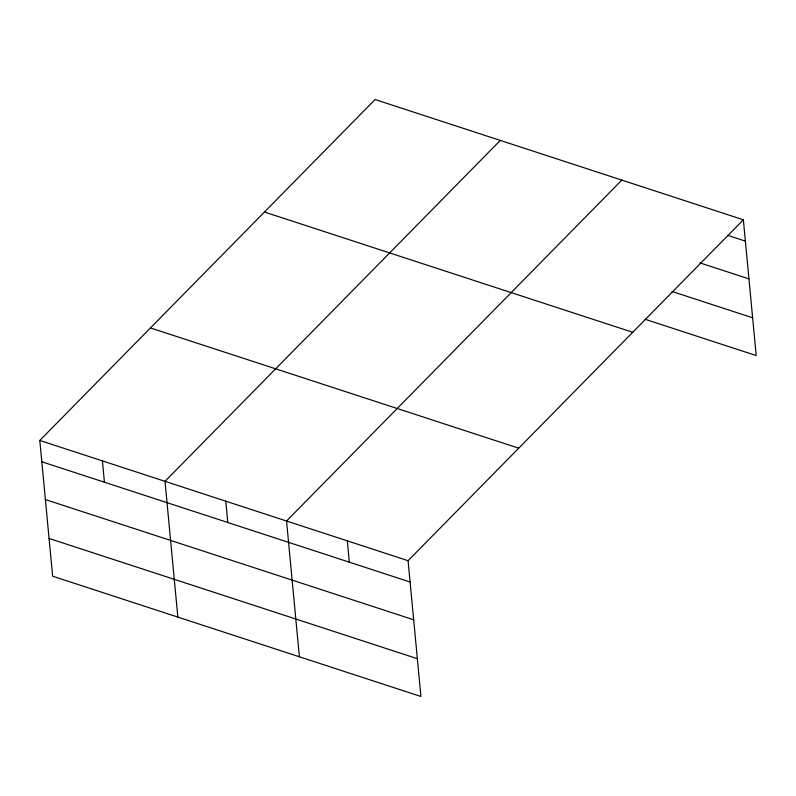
<?xml version="1.0" encoding="UTF-8"?>
<svg xmlns="http://www.w3.org/2000/svg" width="796" height="796" viewBox="0 0 796 796"><rect width="100%" height="100%" fill="white"/><g stroke="black" fill="none" stroke-linecap="round" stroke-linejoin="round"><path stroke-width="1.19" d="M743.365 219.786L408.079 560.692L420.915 696.47L52.636 576.214L39.8 440.447L375.085 99.53L743.365 219.786L756.2 355.553L645.188 319.305M500.296 140.414L165.011 481.331L177.846 617.099M621.835 180.095L286.55 521.012L299.386 656.79M727.852 235.397L745.384 241.118M699.873 262.859L748.956 278.879M671.993 291.465L752.628 317.793M264.441 212.034L632.721 332.28M150.444 327.942L518.723 448.188M39.8 440.447L408.079 560.692M41.82 461.78L410.099 582.025M45.382 499.55L413.671 619.795M49.063 538.454L417.343 658.7M347.315 540.852L349.335 562.185M225.785 501.172L227.795 522.504M102.405 460.884L104.425 482.227"/></g></svg>
